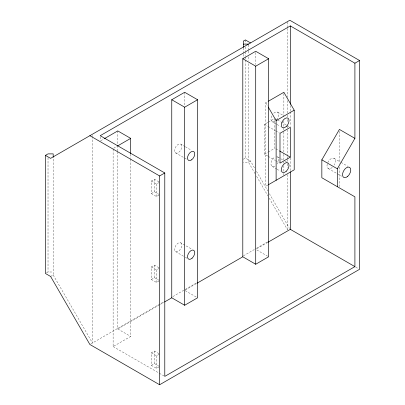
<?xml version="1.0" encoding="UTF-8"?>
<svg xmlns="http://www.w3.org/2000/svg" width="405" height="405" viewBox="0 0 405 405"><rect width="100%" height="100%" fill="white"/><g stroke="black" fill="none" stroke-linecap="round" stroke-linejoin="round"><path stroke-width="0.3" stroke-dasharray="2.02 1.52" d="M100.739 140.748L103.933 138.9M113.653 148.205L116.848 146.357M267.978 184.979L265.786 186.244L265.786 102.723L267.978 101.458M159.104 195.043L156.517 196.531L151.354 193.549L151.354 181.025L154.452 179.233L159.621 182.215M151.354 181.025L156.517 184.007L159.104 182.513M267.705 156.031L264.495 154.178L264.495 124.35L267.761 122.467M268.302 122.153L273.74 119.014M151.354 193.549L154.452 191.762L159.104 194.446M46.474 272.894L48.023 271.998L53.192 271.998M243.314 159.251L245.379 158.056L250.548 161.038L255.261 169.199M50.61 276.473L53.192 274.985L53.192 156.862M250.548 161.038L248.483 162.233L243.314 162.233M264.495 154.178L267.761 152.295M268.302 151.981L274.828 148.215L274.828 119.004M159.104 280.949L156.517 282.437L151.354 279.455L151.354 266.93L154.452 265.138L159.104 267.821M151.354 266.93L156.517 269.912L159.104 268.419M151.354 279.455L154.452 277.668L159.104 280.351M90.907 343.885L164.116 301.619M172.869 296.566L184.903 289.615M185.45 289.302L196.936 282.67M243.435 255.823L256.016 248.559M256.562 248.245L268.054 241.613M117.769 151.794L117.769 328.971L164.126 302.211M185.217 290.031L197.169 283.13M256.795 248.705L267.614 242.463M113.122 149.141L113.122 346.569L130.688 336.428L130.688 159.251M159.104 366.854L156.517 368.342L151.354 365.361L151.354 352.836L154.452 351.044L159.104 353.727M151.354 352.836L156.517 355.818L159.621 354.026M151.354 365.361L154.452 363.574L159.104 366.257M277.572 112.15L283.009 115.288M275.365 118.695L276.969 119.622M277.501 119.926L280.711 121.778M281.242 122.087L286.588 125.175M287.12 125.484L289.261 126.714M272.089 121.642L276.438 124.153M276.985 124.467L280.245 126.35M334.064 158.365L340.478 162.066M341.015 162.375L347.961 166.384M264.495 124.35L267.705 126.203M268.237 126.512L275.187 130.521M275.719 130.83L279.46 132.992M328.222 168.485L336.773 173.426M337.304 173.735L341.582 176.2M275.896 148.832L279.106 150.68M277.572 156.892L280.29 158.461M280.832 158.775L284.639 160.972M285.181 161.286L287.358 162.542M268.237 156.34L275.187 160.35M275.719 160.658L279.46 162.82M272.089 166.384L276.438 168.895M276.985 169.209L280.245 171.092M181.076 144.302A5.113 2.951 -60 0 1 178.711 152.366A5.113 2.951 -60 0 1 174.869 148.868A5.113 2.951 -60 0 1 181.076 144.302L184.842 146.478M185.379 146.787L191.302 150.204M175.36 152.72L186.665 159.246M355.742 267.113L358.471 268.687M256.79 249.951L267.553 256.168M180.777 242.813A5.113 2.951 -60 0 1 179.152 250.735A5.113 2.951 -60 0 1 174.727 248.179A5.113 2.951 -60 0 1 180.777 242.813L191.54 249.029M175.659 251.672L184.812 256.952M185.348 257.266L186.963 258.198M185.217 290.653L196.516 297.179M117.769 328.971L130.688 336.428M113.122 346.569L158.806 372.944M159.347 373.258L164.243 376.083M265.786 102.723L267.664 105.978M256.517 171.376L267.821 190.963M269.396 193.686L289.499 228.506M255.079 173.659L248.483 162.233L248.483 63.064M256.648 176.377L267.958 195.964M269.214 198.141L287.434 229.696M53.192 274.985L92.456 342.989L92.456 137.989M339.41 131.306L339.41 163.367M339.41 167.138L339.41 186.629M290.329 105.518L290.329 111.208M290.329 111.836L290.329 126.37M290.329 157.955L290.329 171.224M287.747 22.078L287.747 27.768M287.747 28.401L287.747 97.372M287.747 100.531L287.747 114.453M287.747 115.086L287.747 116.984M287.747 119.516L287.747 122.68M287.747 125.844L287.747 129.008M287.747 129.64L287.747 156.214M287.747 156.846L287.747 158.745M287.747 159.378L287.747 163.174M287.747 163.807L287.747 167.604M287.747 174.56L287.747 230.243M283.87 93.55L283.87 118.225M283.87 120.756L283.87 131.514M283.87 132.146L283.87 153.657M283.87 154.29L283.87 161.251M283.87 161.884L283.87 163.149M283.87 165.68L283.87 172.641M283.87 173.274L283.87 175.805M255.712 52.539L255.712 64.557M248.483 44.742L248.483 50.428M248.483 51.06L248.483 54.219M248.483 56.746L248.483 60.537M245.379 39.938L245.379 43.725M245.379 46.884L245.379 51.308M245.379 51.936L245.379 56.361M245.379 56.994L245.379 59.52M245.379 60.153L245.379 158.056M243.314 47.901L243.314 53.587M243.314 54.219L243.314 58.011M184.675 92.284L184.675 105.573M156.517 184.007L156.517 196.531M156.517 269.912L156.517 282.437M156.517 355.818L156.517 368.342M154.452 179.233L154.452 191.762M154.452 265.138L154.452 277.668M154.452 351.044L154.452 363.574M130.688 154.189L130.688 158.618M117.769 130.911L117.769 144.833M117.769 145.466L117.769 151.161M100.207 136.875L100.207 140.454M92.456 135.457L92.456 137.356M48.023 157.672L48.023 271.998M273.826 113.152A5.478 3.164 -60 0 1 278.407 113.116A5.478 3.164 -60 0 1 276.767 119.652M274.828 121.368A5.478 3.164 -60 0 1 271.32 120.811A5.478 3.164 -60 0 1 271.861 115.729M276.767 156.644A5.478 3.164 -60 0 1 277.05 164.02M274.828 166.111A5.478 3.164 -60 0 1 270.955 163.873A5.478 3.164 -60 0 1 274.828 157.16M327.756 162.643A5.847 3.377 -60 0 1 333.801 158.233A5.847 3.377 -60 0 1 334.064 165.113M332.211 167.417A5.847 3.377 -60 0 1 327.863 168.222A5.847 3.377 -60 0 1 327.564 163.104"/><path stroke-width="0.61" d="M53.192 157.039L53.192 153.88L48.023 153.88L45.441 155.373L45.441 273.491L50.61 276.473L89.875 344.483L159.621 384.75L359.559 269.315L359.559 60.517L354.907 63.2L290.329 25.915L100.207 135.685L164.784 172.97L164.784 376.397L354.907 266.632L354.907 196.835L321.843 177.744L321.843 159.848L339.41 129.423L354.907 138.368L337.345 168.794L337.345 186.69M104.465 138.596L117.769 130.911L130.688 138.368L130.688 153.556M171.76 297.802L171.76 99.741L184.675 92.284L197.594 99.741L197.594 297.802L184.675 305.259L171.76 297.802L164.673 301.897M242.798 256.79L242.798 58.73L255.712 51.273L268.631 58.73L268.631 256.79L255.712 264.247L242.798 256.79L197.169 283.13M117.379 146.053L130.688 138.368M171.76 99.741L184.675 107.198L197.594 99.741M242.798 58.73L255.712 66.187L268.631 58.73M268.53 101.144L283.87 92.284L294.202 110.18L294.202 169.837L268.51 184.675M89.875 135.685L159.621 175.952L164.784 172.97M276.119 180.281L276.119 120.624L294.202 110.18M290.329 157.16L279.997 163.129L279.997 133.301L290.329 127.332L290.329 157.16L279.637 150.989M268.156 242.149L290.329 229.346L354.907 266.632M243.314 44.115L248.483 44.115M359.559 60.517L289.813 20.25L50.61 158.355L45.441 155.373M250.548 42.92L245.379 39.938L243.314 41.128L243.314 47.446M321.843 159.848L337.345 168.794M268.292 107.062L276.119 120.624M354.907 63.2L354.907 138.368M290.329 25.915L290.329 104.257M290.329 171.857L290.329 229.346M255.712 66.187L255.712 264.247M184.675 107.198L184.675 305.259M159.621 175.952L159.621 384.75M192.071 258.193A5.113 2.951 -60 0 0 193.691 250.27A5.113 2.951 -60 0 0 187.642 255.636A5.113 2.951 -60 0 0 192.071 258.193M286.163 126.603A5.478 3.164 -60 0 0 287.904 118.113A5.478 3.164 -60 0 0 281.419 123.864A5.478 3.164 -60 0 0 286.163 126.603M286.163 171.345A5.478 3.164 -60 0 0 287.904 162.856A5.478 3.164 -60 0 0 281.419 168.607A5.478 3.164 -60 0 0 286.163 171.345M191.626 159.823A5.113 2.951 -60 0 0 193.99 151.759A5.113 2.951 -60 0 0 187.783 156.325A5.113 2.951 -60 0 0 191.626 159.823M347.713 176.367A5.847 3.377 -60 0 0 349.566 167.311A5.847 3.377 -60 0 0 342.65 173.441A5.847 3.377 -60 0 0 347.713 176.367"/></g></svg>
